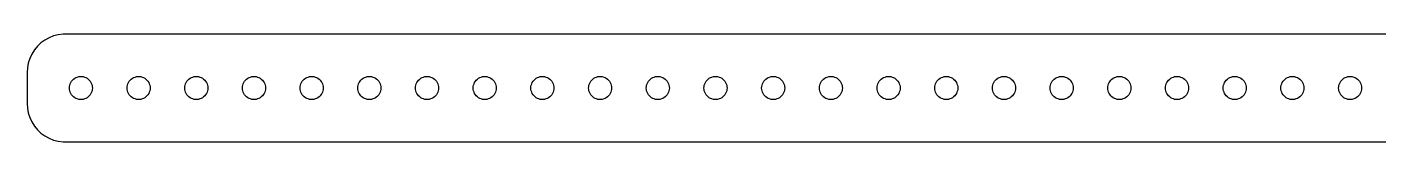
# Model space of a CAD drawing. Header units: metres. Extents: x -180 to 180, y -7 to 7.
# Drawn here: x -179.5 to -3.8, y -7 to 7 of the extents above; entities that cross this region are included whole.
import ezdxf

# ---------------------------------------------------------------- set-up
doc = ezdxf.new("R2010")
doc.units = ezdxf.units.M

msp = doc.modelspace()

# ---------------------------------------------------------------- linework, layer by layer
for p, q in [((-178.145, 5.42273), (-178.545, 4.93892)), ((-177.687, 5.85255), (-178.145, 5.42273)), ((-177.179, 6.22163), (-177.687, 5.85255)), ((-176.629, 6.52412), (-177.179, 6.22163)), ((-176.045, 6.75528), (-176.629, 6.52412)), ((-175.437, 6.91142), (-176.045, 6.75528)), ((-174.814, 6.99013), (-175.437, 6.91142)), ((174.814, 6.99013), (-174.814, 6.99013)), ((-179.149, 3.84062), (-179.343, 3.24344)), ((-178.882, 4.40877), (-179.149, 3.84062)), ((-178.545, 4.93892), (-178.882, 4.40877)), ((-179.461, 2.62666), (-179.5, 2)), ((-179.5, 2), (-179.5, -2)), ((-179.343, 3.24344), (-179.461, 2.62666)), ((-174, 0), (-173.988, 0.187988)), ((-173.988, -0.187988), (-174, 0)), ((-173.988, 0.187988), (-173.953, 0.373032)), ((-173.953, 0.373032), (-173.895, 0.552185)), ((-173.895, 0.552185), (-173.814, 0.722626)), ((-173.814, 0.722626), (-173.714, 0.881668)), ((-173.714, 0.881668), (-173.593, 1.02681)), ((-173.593, 1.02681), (-173.456, 1.15576)), ((-173.456, 1.15576), (-173.304, 1.26648)), ((-173.304, 1.26648), (-173.139, 1.35724)), ((-173.139, 1.35724), (-172.964, 1.42657)), ((-172.964, 1.42657), (-172.781, 1.47342)), ((-172.781, 1.47342), (-172.594, 1.49704)), ((-172.594, 1.49704), (-172.406, 1.49704)), ((-172.406, 1.49704), (-172.219, 1.47342)), ((-172.219, 1.47342), (-172.036, 1.42657)), ((-172.036, 1.42657), (-171.861, 1.35724)), ((-171.861, 1.35724), (-171.696, 1.26648)), ((-171.696, 1.26648), (-171.544, 1.15576)), ((-171.544, 1.15576), (-171.407, 1.02681)), ((-171.407, 1.02681), (-171.286, 0.881668)), ((-171.286, 0.881668), (-171.186, 0.722626)), ((-171.186, 0.722626), (-171.105, 0.552185)), ((-171.105, 0.552185), (-171.047, 0.373032)), ((-171.047, 0.373032), (-171.012, 0.187988)), ((-171.012, 0.187988), (-171, 0)), ((-171, 0), (-171.012, -0.187988)), ((-166.5, 0), (-166.488, 0.187988)), ((-166.488, -0.187988), (-166.5, 0)), ((-166.488, 0.187988), (-166.453, 0.373032)), ((-166.453, 0.373032), (-166.395, 0.552185)), ((-166.395, 0.552185), (-166.314, 0.722626)), ((-166.314, 0.722626), (-166.214, 0.881668)), ((-166.214, 0.881668), (-166.093, 1.02681)), ((-166.093, 1.02681), (-165.956, 1.15576)), ((-165.956, 1.15576), (-165.804, 1.26648)), ((-165.804, 1.26648), (-165.639, 1.35724)), ((-165.639, 1.35724), (-165.464, 1.42657)), ((-165.464, 1.42657), (-165.281, 1.47342)), ((-165.281, 1.47342), (-165.094, 1.49704)), ((-165.094, 1.49704), (-164.906, 1.49704)), ((-164.906, 1.49704), (-164.719, 1.47342)), ((-164.719, 1.47342), (-164.536, 1.42657)), ((-164.536, 1.42657), (-164.361, 1.35724)), ((-164.361, 1.35724), (-164.196, 1.26648)), ((-164.196, 1.26648), (-164.044, 1.15576)), ((-164.044, 1.15576), (-163.907, 1.02681)), ((-163.907, 1.02681), (-163.786, 0.881668)), ((-163.786, 0.881668), (-163.686, 0.722626)), ((-163.686, 0.722626), (-163.605, 0.552185)), ((-163.605, 0.552185), (-163.547, 0.373032)), ((-163.547, 0.373032), (-163.512, 0.187988)), ((-163.512, 0.187988), (-163.5, 0)), ((-163.5, 0), (-163.512, -0.187988)), ((-159, 0), (-158.988, 0.187988)), ((-158.988, -0.187988), (-159, 0)), ((-158.988, 0.187988), (-158.953, 0.373032)), ((-158.953, 0.373032), (-158.895, 0.552185)), ((-158.895, 0.552185), (-158.814, 0.722626)), ((-158.814, 0.722626), (-158.714, 0.881668)), ((-158.714, 0.881668), (-158.593, 1.02681)), ((-158.593, 1.02681), (-158.456, 1.15576)), ((-158.456, 1.15576), (-158.304, 1.26648)), ((-158.304, 1.26648), (-158.139, 1.35724)), ((-158.139, 1.35724), (-157.964, 1.42657)), ((-157.964, 1.42657), (-157.781, 1.47342)), ((-157.781, 1.47342), (-157.594, 1.49704)), ((-157.594, 1.49704), (-157.406, 1.49704)), ((-157.406, 1.49704), (-157.219, 1.47342)), ((-157.219, 1.47342), (-157.036, 1.42657)), ((-157.036, 1.42657), (-156.861, 1.35724)), ((-156.861, 1.35724), (-156.696, 1.26648)), ((-156.696, 1.26648), (-156.544, 1.15576)), ((-156.544, 1.15576), (-156.407, 1.02681)), ((-156.407, 1.02681), (-156.286, 0.881668)), ((-156.286, 0.881668), (-156.186, 0.722626)), ((-156.186, 0.722626), (-156.105, 0.552185)), ((-156.105, 0.552185), (-156.047, 0.373032)), ((-156.047, 0.373032), (-156.012, 0.187988)), ((-156.012, 0.187988), (-156, 0)), ((-156, 0), (-156.012, -0.187988)), ((-151.5, 0), (-151.488, 0.187988)), ((-151.488, -0.187988), (-151.5, 0)), ((-151.488, 0.187988), (-151.453, 0.373032)), ((-151.453, 0.373032), (-151.395, 0.552185)), ((-151.395, 0.552185), (-151.314, 0.722626)), ((-151.314, 0.722626), (-151.214, 0.881668)), ((-151.214, 0.881668), (-151.093, 1.02681)), ((-151.093, 1.02681), (-150.956, 1.15576)), ((-150.956, 1.15576), (-150.804, 1.26648)), ((-150.804, 1.26648), (-150.639, 1.35724)), ((-150.639, 1.35724), (-150.464, 1.42657)), ((-150.464, 1.42657), (-150.281, 1.47342)), ((-150.281, 1.47342), (-150.094, 1.49704)), ((-150.094, 1.49704), (-149.906, 1.49704)), ((-149.906, 1.49704), (-149.719, 1.47342)), ((-149.719, 1.47342), (-149.536, 1.42657)), ((-149.536, 1.42657), (-149.361, 1.35724)), ((-149.361, 1.35724), (-149.196, 1.26648)), ((-149.196, 1.26648), (-149.044, 1.15576)), ((-149.044, 1.15576), (-148.907, 1.02681)), ((-148.907, 1.02681), (-148.786, 0.881668)), ((-148.786, 0.881668), (-148.686, 0.722626)), ((-148.686, 0.722626), (-148.605, 0.552185)), ((-148.605, 0.552185), (-148.547, 0.373032)), ((-148.547, 0.373032), (-148.512, 0.187988)), ((-148.512, 0.187988), (-148.5, 0)), ((-148.5, 0), (-148.512, -0.187988)), ((-144, 0), (-143.988, 0.187988)), ((-143.988, -0.187988), (-144, 0)), ((-143.988, 0.187988), (-143.953, 0.373032)), ((-143.953, 0.373032), (-143.895, 0.552185)), ((-143.895, 0.552185), (-143.814, 0.722626)), ((-143.814, 0.722626), (-143.714, 0.881668)), ((-143.714, 0.881668), (-143.593, 1.02681)), ((-143.593, 1.02681), (-143.456, 1.15576)), ((-143.456, 1.15576), (-143.304, 1.26648)), ((-143.304, 1.26648), (-143.139, 1.35724)), ((-143.139, 1.35724), (-142.964, 1.42657)), ((-142.964, 1.42657), (-142.781, 1.47342)), ((-142.781, 1.47342), (-142.594, 1.49704)), ((-142.594, 1.49704), (-142.406, 1.49704)), ((-142.406, 1.49704), (-142.219, 1.47342)), ((-142.219, 1.47342), (-142.036, 1.42657)), ((-142.036, 1.42657), (-141.861, 1.35724)), ((-141.861, 1.35724), (-141.696, 1.26648)), ((-141.696, 1.26648), (-141.544, 1.15576)), ((-141.544, 1.15576), (-141.407, 1.02681)), ((-141.407, 1.02681), (-141.286, 0.881668)), ((-141.286, 0.881668), (-141.186, 0.722626)), ((-141.186, 0.722626), (-141.105, 0.552185)), ((-141.105, 0.552185), (-141.047, 0.373032)), ((-141.047, 0.373032), (-141.012, 0.187988)), ((-141.012, 0.187988), (-141, 0)), ((-141, 0), (-141.012, -0.187988)), ((-136.5, 0), (-136.488, 0.187988)), ((-136.488, -0.187988), (-136.5, 0)), ((-136.488, 0.187988), (-136.453, 0.373032)), ((-136.453, 0.373032), (-136.395, 0.552185)), ((-136.395, 0.552185), (-136.314, 0.722626)), ((-136.314, 0.722626), (-136.214, 0.881668)), ((-136.214, 0.881668), (-136.093, 1.02681)), ((-136.093, 1.02681), (-135.956, 1.15576)), ((-135.956, 1.15576), (-135.804, 1.26648)), ((-135.804, 1.26648), (-135.639, 1.35724)), ((-135.639, 1.35724), (-135.464, 1.42657)), ((-135.464, 1.42657), (-135.281, 1.47342)), ((-135.281, 1.47342), (-135.094, 1.49704)), ((-135.094, 1.49704), (-134.906, 1.49704)), ((-134.906, 1.49704), (-134.719, 1.47342)), ((-134.719, 1.47342), (-134.536, 1.42657)), ((-134.536, 1.42657), (-134.361, 1.35724)), ((-134.361, 1.35724), (-134.196, 1.26648)), ((-134.196, 1.26648), (-134.044, 1.15576)), ((-134.044, 1.15576), (-133.907, 1.02681)), ((-133.907, 1.02681), (-133.786, 0.881668)), ((-133.786, 0.881668), (-133.686, 0.722626)), ((-133.686, 0.722626), (-133.605, 0.552185)), ((-133.605, 0.552185), (-133.547, 0.373032)), ((-133.547, 0.373032), (-133.512, 0.187988)), ((-133.512, 0.187988), (-133.5, 0)), ((-133.5, 0), (-133.512, -0.187988)), ((-129, 0), (-128.988, 0.187988)), ((-128.988, -0.187988), (-129, 0)), ((-128.988, 0.187988), (-128.953, 0.373032)), ((-128.953, 0.373032), (-128.895, 0.552185)), ((-128.895, 0.552185), (-128.814, 0.722626)), ((-128.814, 0.722626), (-128.714, 0.881668)), ((-128.714, 0.881668), (-128.593, 1.02681)), ((-128.593, 1.02681), (-128.456, 1.15576)), ((-128.456, 1.15576), (-128.304, 1.26648)), ((-128.304, 1.26648), (-128.139, 1.35724)), ((-128.139, 1.35724), (-127.964, 1.42657)), ((-127.964, 1.42657), (-127.781, 1.47342)), ((-127.781, 1.47342), (-127.594, 1.49704)), ((-127.594, 1.49704), (-127.406, 1.49704)), ((-127.406, 1.49704), (-127.219, 1.47342)), ((-127.219, 1.47342), (-127.036, 1.42657)), ((-127.036, 1.42657), (-126.861, 1.35724)), ((-126.861, 1.35724), (-126.696, 1.26648)), ((-126.696, 1.26648), (-126.544, 1.15576)), ((-126.544, 1.15576), (-126.407, 1.02681)), ((-126.407, 1.02681), (-126.286, 0.881668)), ((-126.286, 0.881668), (-126.186, 0.722626)), ((-126.186, 0.722626), (-126.105, 0.552185)), ((-126.105, 0.552185), (-126.047, 0.373032)), ((-126.047, 0.373032), (-126.012, 0.187988)), ((-126.012, 0.187988), (-126, 0)), ((-126, 0), (-126.012, -0.187988)), ((-121.5, 0), (-121.488, 0.187988)), ((-121.488, -0.187988), (-121.5, 0)), ((-121.488, 0.187988), (-121.453, 0.373032)), ((-121.453, 0.373032), (-121.395, 0.552185)), ((-121.395, 0.552185), (-121.314, 0.722626)), ((-121.314, 0.722626), (-121.214, 0.881668)), ((-121.214, 0.881668), (-121.093, 1.02681)), ((-121.093, 1.02681), (-120.956, 1.15576)), ((-120.956, 1.15576), (-120.804, 1.26648)), ((-120.804, 1.26648), (-120.639, 1.35724)), ((-120.639, 1.35724), (-120.464, 1.42657)), ((-120.464, 1.42657), (-120.281, 1.47342)), ((-120.281, 1.47342), (-120.094, 1.49704)), ((-120.094, 1.49704), (-119.906, 1.49704)), ((-119.906, 1.49704), (-119.719, 1.47342)), ((-119.719, 1.47342), (-119.536, 1.42657)), ((-119.536, 1.42657), (-119.361, 1.35724)), ((-119.361, 1.35724), (-119.196, 1.26648)), ((-119.196, 1.26648), (-119.044, 1.15576)), ((-119.044, 1.15576), (-118.907, 1.02681)), ((-118.907, 1.02681), (-118.786, 0.881668)), ((-118.786, 0.881668), (-118.686, 0.722626)), ((-118.686, 0.722626), (-118.605, 0.552185)), ((-118.605, 0.552185), (-118.547, 0.373032)), ((-118.547, 0.373032), (-118.512, 0.187988)), ((-118.512, 0.187988), (-118.5, 0)), ((-118.5, 0), (-118.512, -0.187988)), ((-114, 0), (-113.988, 0.187988)), ((-113.988, -0.187988), (-114, 0)), ((-113.988, 0.187988), (-113.953, 0.373032)), ((-113.953, 0.373032), (-113.895, 0.552185)), ((-113.895, 0.552185), (-113.814, 0.722626)), ((-113.814, 0.722626), (-113.714, 0.881668)), ((-113.714, 0.881668), (-113.593, 1.02681)), ((-113.593, 1.02681), (-113.456, 1.15576)), ((-113.456, 1.15576), (-113.304, 1.26648)), ((-113.304, 1.26648), (-113.139, 1.35724)), ((-113.139, 1.35724), (-112.964, 1.42657)), ((-112.964, 1.42657), (-112.781, 1.47342)), ((-112.781, 1.47342), (-112.594, 1.49704)), ((-112.594, 1.49704), (-112.406, 1.49704)), ((-112.406, 1.49704), (-112.219, 1.47342)), ((-112.219, 1.47342), (-112.036, 1.42657)), ((-112.036, 1.42657), (-111.861, 1.35724)), ((-111.861, 1.35724), (-111.696, 1.26648)), ((-111.696, 1.26648), (-111.544, 1.15576)), ((-111.544, 1.15576), (-111.407, 1.02681)), ((-111.407, 1.02681), (-111.286, 0.881668)), ((-111.286, 0.881668), (-111.186, 0.722626)), ((-111.186, 0.722626), (-111.105, 0.552185)), ((-111.105, 0.552185), (-111.047, 0.373032)), ((-111.047, 0.373032), (-111.012, 0.187988)), ((-111.012, 0.187988), (-111, 0)), ((-111, 0), (-111.012, -0.187988)), ((-106.5, 0), (-106.488, 0.187988)), ((-106.488, -0.187988), (-106.5, 0)), ((-106.488, 0.187988), (-106.453, 0.373032)), ((-106.453, 0.373032), (-106.395, 0.552185)), ((-106.395, 0.552185), (-106.314, 0.722626)), ((-106.314, 0.722626), (-106.214, 0.881668)), ((-106.214, 0.881668), (-106.093, 1.02681)), ((-106.093, 1.02681), (-105.956, 1.15576)), ((-105.956, 1.15576), (-105.804, 1.26648)), ((-105.804, 1.26648), (-105.639, 1.35724)), ((-105.639, 1.35724), (-105.464, 1.42657)), ((-105.464, 1.42657), (-105.281, 1.47342)), ((-105.281, 1.47342), (-105.094, 1.49704)), ((-105.094, 1.49704), (-104.906, 1.49704)), ((-104.906, 1.49704), (-104.719, 1.47342)), ((-104.719, 1.47342), (-104.536, 1.42657)), ((-104.536, 1.42657), (-104.361, 1.35724)), ((-104.361, 1.35724), (-104.196, 1.26648)), ((-104.196, 1.26648), (-104.044, 1.15576)), ((-104.044, 1.15576), (-103.907, 1.02681)), ((-103.907, 1.02681), (-103.786, 0.881668)), ((-103.786, 0.881668), (-103.686, 0.722626)), ((-103.686, 0.722626), (-103.605, 0.552185)), ((-103.605, 0.552185), (-103.547, 0.373032)), ((-103.547, 0.373032), (-103.512, 0.187988)), ((-103.512, 0.187988), (-103.5, 0)), ((-103.5, 0), (-103.512, -0.187988)), ((-99, 0), (-98.9882, 0.187988)), ((-98.9882, -0.187988), (-99, 0)), ((-98.9882, 0.187988), (-98.9529, 0.373032)), ((-98.9529, 0.373032), (-98.8947, 0.552185)), ((-98.8947, 0.552185), (-98.8145, 0.722626)), ((-98.8145, 0.722626), (-98.7135, 0.881668)), ((-98.7135, 0.881668), (-98.5934, 1.02681)), ((-98.5934, 1.02681), (-98.4561, 1.15576)), ((-98.4561, 1.15576), (-98.3037, 1.26648)), ((-98.3037, 1.26648), (-98.1387, 1.35724)), ((-98.1387, 1.35724), (-97.9635, 1.42657)), ((-97.9635, 1.42657), (-97.7811, 1.47342)), ((-97.7811, 1.47342), (-97.5942, 1.49704)), ((-97.5942, 1.49704), (-97.4058, 1.49704)), ((-97.4058, 1.49704), (-97.2189, 1.47342)), ((-97.2189, 1.47342), (-97.0365, 1.42657)), ((-97.0365, 1.42657), (-96.8613, 1.35724)), ((-96.8613, 1.35724), (-96.6963, 1.26648)), ((-96.6963, 1.26648), (-96.5439, 1.15576)), ((-96.5439, 1.15576), (-96.4065, 1.02681)), ((-96.4065, 1.02681), (-96.2865, 0.881668)), ((-96.2865, 0.881668), (-96.1855, 0.722626)), ((-96.1855, 0.722626), (-96.1053, 0.552185)), ((-96.1053, 0.552185), (-96.0471, 0.373032)), ((-96.0471, 0.373032), (-96.0118, 0.187988)), ((-96.0118, 0.187988), (-96, 0)), ((-96, 0), (-96.0118, -0.187988)), ((-91.5, 0), (-91.4882, 0.187988)), ((-91.4882, -0.187988), (-91.5, 0)), ((-91.4882, 0.187988), (-91.4529, 0.373032)), ((-91.4529, 0.373032), (-91.3947, 0.552185)), ((-91.3947, 0.552185), (-91.3145, 0.722626)), ((-91.3145, 0.722626), (-91.2135, 0.881668)), ((-91.2135, 0.881668), (-91.0934, 1.02681)), ((-91.0934, 1.02681), (-90.9561, 1.15576)), ((-90.9561, 1.15576), (-90.8037, 1.26648)), ((-90.8037, 1.26648), (-90.6387, 1.35724)), ((-90.6387, 1.35724), (-90.4635, 1.42657)), ((-90.4635, 1.42657), (-90.2811, 1.47342)), ((-90.2811, 1.47342), (-90.0942, 1.49704)), ((-90.0942, 1.49704), (-89.9058, 1.49704)), ((-89.9058, 1.49704), (-89.7189, 1.47342)), ((-89.7189, 1.47342), (-89.5365, 1.42657)), ((-89.5365, 1.42657), (-89.3613, 1.35724)), ((-89.3613, 1.35724), (-89.1963, 1.26648)), ((-89.1963, 1.26648), (-89.0439, 1.15576)), ((-89.0439, 1.15576), (-88.9065, 1.02681)), ((-88.9065, 1.02681), (-88.7865, 0.881668)), ((-88.7865, 0.881668), (-88.6855, 0.722626)), ((-88.6855, 0.722626), (-88.6053, 0.552185)), ((-88.6053, 0.552185), (-88.5471, 0.373032)), ((-88.5471, 0.373032), (-88.5118, 0.187988)), ((-88.5118, 0.187988), (-88.5, 0)), ((-88.5, 0), (-88.5118, -0.187988)), ((-84, 0), (-83.9882, 0.187988)), ((-83.9882, -0.187988), (-84, 0)), ((-83.9882, 0.187988), (-83.9529, 0.373032)), ((-83.9529, 0.373032), (-83.8947, 0.552185)), ((-83.8947, 0.552185), (-83.8145, 0.722626)), ((-83.8145, 0.722626), (-83.7135, 0.881668)), ((-83.7135, 0.881668), (-83.5934, 1.02681)), ((-83.5934, 1.02681), (-83.4561, 1.15576)), ((-83.4561, 1.15576), (-83.3037, 1.26648)), ((-83.3037, 1.26648), (-83.1387, 1.35724)), ((-83.1387, 1.35724), (-82.9635, 1.42657)), ((-82.9635, 1.42657), (-82.7811, 1.47342)), ((-82.7811, 1.47342), (-82.5942, 1.49704)), ((-82.5942, 1.49704), (-82.4058, 1.49704)), ((-82.4058, 1.49704), (-82.2189, 1.47342)), ((-82.2189, 1.47342), (-82.0365, 1.42657)), ((-82.0365, 1.42657), (-81.8613, 1.35724)), ((-81.8613, 1.35724), (-81.6963, 1.26648)), ((-81.6963, 1.26648), (-81.5439, 1.15576)), ((-81.5439, 1.15576), (-81.4065, 1.02681)), ((-81.4065, 1.02681), (-81.2865, 0.881668)), ((-81.2865, 0.881668), (-81.1855, 0.722626)), ((-81.1855, 0.722626), (-81.1053, 0.552185)), ((-81.1053, 0.552185), (-81.0471, 0.373032)), ((-81.0471, 0.373032), (-81.0118, 0.187988)), ((-81.0118, 0.187988), (-81, 0)), ((-81, 0), (-81.0118, -0.187988)), ((-76.5, 0), (-76.4882, 0.187988)), ((-76.4882, -0.187988), (-76.5, 0)), ((-76.4882, 0.187988), (-76.4529, 0.373032)), ((-76.4529, 0.373032), (-76.3947, 0.552185)), ((-76.3947, 0.552185), (-76.3145, 0.722626)), ((-76.3145, 0.722626), (-76.2135, 0.881668)), ((-76.2135, 0.881668), (-76.0934, 1.02681)), ((-76.0934, 1.02681), (-75.9561, 1.15576)), ((-75.9561, 1.15576), (-75.8037, 1.26648)), ((-75.8037, 1.26648), (-75.6387, 1.35724)), ((-75.6387, 1.35724), (-75.4635, 1.42657)), ((-75.4635, 1.42657), (-75.2811, 1.47342)), ((-75.2811, 1.47342), (-75.0942, 1.49704)), ((-75.0942, 1.49704), (-74.9058, 1.49704)), ((-74.9058, 1.49704), (-74.7189, 1.47342)), ((-74.7189, 1.47342), (-74.5365, 1.42657)), ((-74.5365, 1.42657), (-74.3613, 1.35724)), ((-74.3613, 1.35724), (-74.1963, 1.26648)), ((-74.1963, 1.26648), (-74.0439, 1.15576)), ((-74.0439, 1.15576), (-73.9065, 1.02681)), ((-73.9065, 1.02681), (-73.7865, 0.881668)), ((-73.7865, 0.881668), (-73.6855, 0.722626)), ((-73.6855, 0.722626), (-73.6053, 0.552185)), ((-73.6053, 0.552185), (-73.5471, 0.373032)), ((-73.5471, 0.373032), (-73.5118, 0.187988)), ((-73.5118, 0.187988), (-73.5, 0)), ((-73.5, 0), (-73.5118, -0.187988)), ((-69, 0), (-68.9882, 0.187988)), ((-68.9882, -0.187988), (-69, 0)), ((-68.9882, 0.187988), (-68.9529, 0.373032)), ((-68.9529, 0.373032), (-68.8947, 0.552185)), ((-68.8947, 0.552185), (-68.8145, 0.722626)), ((-68.8145, 0.722626), (-68.7135, 0.881668)), ((-68.7135, 0.881668), (-68.5934, 1.02681)), ((-68.5934, 1.02681), (-68.4561, 1.15576)), ((-68.4561, 1.15576), (-68.3037, 1.26648)), ((-68.3037, 1.26648), (-68.1387, 1.35724)), ((-68.1387, 1.35724), (-67.9635, 1.42657)), ((-67.9635, 1.42657), (-67.7811, 1.47342)), ((-67.7811, 1.47342), (-67.5942, 1.49704)), ((-67.5942, 1.49704), (-67.4058, 1.49704)), ((-67.4058, 1.49704), (-67.2189, 1.47342)), ((-67.2189, 1.47342), (-67.0365, 1.42657)), ((-67.0365, 1.42657), (-66.8613, 1.35724)), ((-66.8613, 1.35724), (-66.6963, 1.26648)), ((-66.6963, 1.26648), (-66.5439, 1.15576)), ((-66.5439, 1.15576), (-66.4065, 1.02681)), ((-66.4065, 1.02681), (-66.2865, 0.881668)), ((-66.2865, 0.881668), (-66.1855, 0.722626)), ((-66.1855, 0.722626), (-66.1053, 0.552185)), ((-66.1053, 0.552185), (-66.0471, 0.373032)), ((-66.0471, 0.373032), (-66.0118, 0.187988)), ((-66.0118, 0.187988), (-66, 0)), ((-66, 0), (-66.0118, -0.187988)), ((-61.5, 0), (-61.4882, 0.187988)), ((-61.4882, -0.187988), (-61.5, 0)), ((-61.4882, 0.187988), (-61.4529, 0.373032)), ((-61.4529, 0.373032), (-61.3947, 0.552185)), ((-61.3947, 0.552185), (-61.3145, 0.722626)), ((-61.3145, 0.722626), (-61.2135, 0.881668)), ((-61.2135, 0.881668), (-61.0934, 1.02681)), ((-61.0934, 1.02681), (-60.9561, 1.15576)), ((-60.9561, 1.15576), (-60.8037, 1.26648)), ((-60.8037, 1.26648), (-60.6387, 1.35724)), ((-60.6387, 1.35724), (-60.4635, 1.42657)), ((-60.4635, 1.42657), (-60.2811, 1.47342)), ((-60.2811, 1.47342), (-60.0942, 1.49704)), ((-60.0942, 1.49704), (-59.9058, 1.49704)), ((-59.9058, 1.49704), (-59.7189, 1.47342)), ((-59.7189, 1.47342), (-59.5365, 1.42657)), ((-59.5365, 1.42657), (-59.3613, 1.35724)), ((-59.3613, 1.35724), (-59.1963, 1.26648)), ((-59.1963, 1.26648), (-59.0439, 1.15576)), ((-59.0439, 1.15576), (-58.9065, 1.02681)), ((-58.9065, 1.02681), (-58.7865, 0.881668)), ((-58.7865, 0.881668), (-58.6855, 0.722626)), ((-58.6855, 0.722626), (-58.6053, 0.552185)), ((-58.6053, 0.552185), (-58.5471, 0.373032)), ((-58.5471, 0.373032), (-58.5118, 0.187988)), ((-58.5118, 0.187988), (-58.5, 0)), ((-58.5, 0), (-58.5118, -0.187988)), ((-54, 0), (-53.9882, 0.187988)), ((-53.9882, -0.187988), (-54, 0)), ((-53.9882, 0.187988), (-53.9529, 0.373032)), ((-53.9529, 0.373032), (-53.8947, 0.552185)), ((-53.8947, 0.552185), (-53.8145, 0.722626)), ((-53.8145, 0.722626), (-53.7135, 0.881668)), ((-53.7135, 0.881668), (-53.5934, 1.02681)), ((-53.5934, 1.02681), (-53.4561, 1.15576)), ((-53.4561, 1.15576), (-53.3037, 1.26648)), ((-53.3037, 1.26648), (-53.1387, 1.35724)), ((-53.1387, 1.35724), (-52.9635, 1.42657)), ((-52.9635, 1.42657), (-52.7811, 1.47342)), ((-52.7811, 1.47342), (-52.5942, 1.49704)), ((-52.5942, 1.49704), (-52.4058, 1.49704)), ((-52.4058, 1.49704), (-52.2189, 1.47342)), ((-52.2189, 1.47342), (-52.0365, 1.42657)), ((-52.0365, 1.42657), (-51.8613, 1.35724)), ((-51.8613, 1.35724), (-51.6963, 1.26648)), ((-51.6963, 1.26648), (-51.5439, 1.15576)), ((-51.5439, 1.15576), (-51.4065, 1.02681)), ((-51.4065, 1.02681), (-51.2865, 0.881668)), ((-51.2865, 0.881668), (-51.1855, 0.722626)), ((-51.1855, 0.722626), (-51.1053, 0.552185)), ((-51.1053, 0.552185), (-51.0471, 0.373032)), ((-51.0471, 0.373032), (-51.0118, 0.187988)), ((-51.0118, 0.187988), (-51, 0)), ((-51, 0), (-51.0118, -0.187988)), ((-46.5, 0), (-46.4882, 0.187988)), ((-46.4882, -0.187988), (-46.5, 0)), ((-46.4882, 0.187988), (-46.4529, 0.373032)), ((-46.4529, 0.373032), (-46.3947, 0.552185)), ((-46.3947, 0.552185), (-46.3145, 0.722626)), ((-46.3145, 0.722626), (-46.2135, 0.881668)), ((-46.2135, 0.881668), (-46.0934, 1.02681)), ((-46.0934, 1.02681), (-45.9561, 1.15576)), ((-45.9561, 1.15576), (-45.8037, 1.26648)), ((-45.8037, 1.26648), (-45.6387, 1.35724)), ((-45.6387, 1.35724), (-45.4635, 1.42657)), ((-45.4635, 1.42657), (-45.2811, 1.47342)), ((-45.2811, 1.47342), (-45.0942, 1.49704)), ((-45.0942, 1.49704), (-44.9058, 1.49704)), ((-44.9058, 1.49704), (-44.7189, 1.47342)), ((-44.7189, 1.47342), (-44.5365, 1.42657)), ((-44.5365, 1.42657), (-44.3613, 1.35724)), ((-44.3613, 1.35724), (-44.1963, 1.26648)), ((-44.1963, 1.26648), (-44.0439, 1.15576)), ((-44.0439, 1.15576), (-43.9065, 1.02681)), ((-43.9065, 1.02681), (-43.7865, 0.881668)), ((-43.7865, 0.881668), (-43.6855, 0.722626)), ((-43.6855, 0.722626), (-43.6053, 0.552185)), ((-43.6053, 0.552185), (-43.5471, 0.373032)), ((-43.5471, 0.373032), (-43.5118, 0.187988)), ((-43.5118, 0.187988), (-43.5, 0)), ((-43.5, 0), (-43.5118, -0.187988)), ((-39, 0), (-38.9882, 0.187988)), ((-38.9882, -0.187988), (-39, 0)), ((-38.9882, 0.187988), (-38.9529, 0.373032)), ((-38.9529, 0.373032), (-38.8947, 0.552185)), ((-38.8947, 0.552185), (-38.8145, 0.722626)), ((-38.8145, 0.722626), (-38.7135, 0.881668)), ((-38.7135, 0.881668), (-38.5934, 1.02681)), ((-38.5934, 1.02681), (-38.4561, 1.15576)), ((-38.4561, 1.15576), (-38.3037, 1.26648)), ((-38.3037, 1.26648), (-38.1387, 1.35724)), ((-38.1387, 1.35724), (-37.9635, 1.42657)), ((-37.9635, 1.42657), (-37.7811, 1.47342)), ((-37.7811, 1.47342), (-37.5942, 1.49704)), ((-37.5942, 1.49704), (-37.4058, 1.49704)), ((-37.4058, 1.49704), (-37.2189, 1.47342)), ((-37.2189, 1.47342), (-37.0365, 1.42657)), ((-37.0365, 1.42657), (-36.8613, 1.35724)), ((-36.8613, 1.35724), (-36.6963, 1.26648)), ((-36.6963, 1.26648), (-36.5439, 1.15576)), ((-36.5439, 1.15576), (-36.4065, 1.02681)), ((-36.4065, 1.02681), (-36.2865, 0.881668)), ((-36.2865, 0.881668), (-36.1855, 0.722626)), ((-36.1855, 0.722626), (-36.1053, 0.552185)), ((-36.1053, 0.552185), (-36.0471, 0.373032)), ((-36.0471, 0.373032), (-36.0118, 0.187988)), ((-36.0118, 0.187988), (-36, 0)), ((-36, 0), (-36.0118, -0.187988)), ((-31.5, 0), (-31.4882, 0.187988)), ((-31.4882, -0.187988), (-31.5, 0)), ((-31.4882, 0.187988), (-31.4529, 0.373032)), ((-31.4529, 0.373032), (-31.3947, 0.552185)), ((-31.3947, 0.552185), (-31.3145, 0.722626)), ((-31.3145, 0.722626), (-31.2135, 0.881668)), ((-31.2135, 0.881668), (-31.0934, 1.02681)), ((-31.0934, 1.02681), (-30.9561, 1.15576)), ((-30.9561, 1.15576), (-30.8037, 1.26648)), ((-30.8037, 1.26648), (-30.6387, 1.35724)), ((-30.6387, 1.35724), (-30.4635, 1.42657)), ((-30.4635, 1.42657), (-30.2811, 1.47342)), ((-30.2811, 1.47342), (-30.0942, 1.49704)), ((-30.0942, 1.49704), (-29.9058, 1.49704)), ((-29.9058, 1.49704), (-29.7189, 1.47342)), ((-29.7189, 1.47342), (-29.5365, 1.42657)), ((-29.5365, 1.42657), (-29.3613, 1.35724)), ((-29.3613, 1.35724), (-29.1963, 1.26648)), ((-29.1963, 1.26648), (-29.0439, 1.15576)), ((-29.0439, 1.15576), (-28.9065, 1.02681)), ((-28.9065, 1.02681), (-28.7865, 0.881668)), ((-28.7865, 0.881668), (-28.6855, 0.722626)), ((-28.6855, 0.722626), (-28.6053, 0.552185)), ((-28.6053, 0.552185), (-28.5471, 0.373032)), ((-28.5471, 0.373032), (-28.5118, 0.187988)), ((-28.5118, 0.187988), (-28.5, 0)), ((-28.5, 0), (-28.5118, -0.187988)), ((-24, 0), (-23.9882, 0.187988)), ((-23.9882, -0.187988), (-24, 0)), ((-23.9882, 0.187988), (-23.9529, 0.373032)), ((-23.9529, 0.373032), (-23.8947, 0.552185)), ((-23.8947, 0.552185), (-23.8145, 0.722626)), ((-23.8145, 0.722626), (-23.7135, 0.881668)), ((-23.7135, 0.881668), (-23.5934, 1.02681)), ((-23.5934, 1.02681), (-23.4561, 1.15576)), ((-23.4561, 1.15576), (-23.3037, 1.26648)), ((-23.3037, 1.26648), (-23.1387, 1.35724)), ((-23.1387, 1.35724), (-22.9635, 1.42657)), ((-22.9635, 1.42657), (-22.7811, 1.47342)), ((-22.7811, 1.47342), (-22.5942, 1.49704)), ((-22.5942, 1.49704), (-22.4058, 1.49704)), ((-22.4058, 1.49704), (-22.2189, 1.47342)), ((-22.2189, 1.47342), (-22.0365, 1.42657)), ((-22.0365, 1.42657), (-21.8613, 1.35724)), ((-21.8613, 1.35724), (-21.6963, 1.26648)), ((-21.6963, 1.26648), (-21.5439, 1.15576)), ((-21.5439, 1.15576), (-21.4065, 1.02681)), ((-21.4065, 1.02681), (-21.2865, 0.881668)), ((-21.2865, 0.881668), (-21.1855, 0.722626)), ((-21.1855, 0.722626), (-21.1053, 0.552185)), ((-21.1053, 0.552185), (-21.0471, 0.373032)), ((-21.0471, 0.373032), (-21.0118, 0.187988)), ((-21.0118, 0.187988), (-21, 0)), ((-21, 0), (-21.0118, -0.187988)), ((-16.5, 0), (-16.4882, 0.187988)), ((-16.4882, -0.187988), (-16.5, 0)), ((-16.4882, 0.187988), (-16.4529, 0.373032)), ((-16.4529, 0.373032), (-16.3947, 0.552185)), ((-16.3947, 0.552185), (-16.3145, 0.722626)), ((-16.3145, 0.722626), (-16.2135, 0.881668)), ((-16.2135, 0.881668), (-16.0934, 1.02681)), ((-16.0934, 1.02681), (-15.9561, 1.15576)), ((-15.9561, 1.15576), (-15.8037, 1.26648)), ((-15.8037, 1.26648), (-15.6387, 1.35724)), ((-15.6387, 1.35724), (-15.4635, 1.42657)), ((-15.4635, 1.42657), (-15.2811, 1.47342)), ((-15.2811, 1.47342), (-15.0942, 1.49704)), ((-15.0942, 1.49704), (-14.9058, 1.49704)), ((-14.9058, 1.49704), (-14.7189, 1.47342)), ((-14.7189, 1.47342), (-14.5365, 1.42657)), ((-14.5365, 1.42657), (-14.3613, 1.35724)), ((-14.3613, 1.35724), (-14.1963, 1.26648)), ((-14.1963, 1.26648), (-14.0439, 1.15576)), ((-14.0439, 1.15576), (-13.9065, 1.02681)), ((-13.9065, 1.02681), (-13.7865, 0.881668)), ((-13.7865, 0.881668), (-13.6855, 0.722626)), ((-13.6855, 0.722626), (-13.6053, 0.552185)), ((-13.6053, 0.552185), (-13.5471, 0.373032)), ((-13.5471, 0.373032), (-13.5118, 0.187988)), ((-13.5118, 0.187988), (-13.5, 0)), ((-13.5, 0), (-13.5118, -0.187988)), ((-9, 0), (-8.98816, 0.187988)), ((-8.98816, -0.187988), (-9, 0)), ((-8.98816, 0.187988), (-8.95287, 0.373032)), ((-8.95287, 0.373032), (-8.89465, 0.552185)), ((-8.89465, 0.552185), (-8.81445, 0.722626)), ((-8.81445, 0.722626), (-8.71352, 0.881668)), ((-8.71352, 0.881668), (-8.59344, 1.02681)), ((-8.59344, 1.02681), (-8.45613, 1.15576)), ((-8.45613, 1.15576), (-8.30373, 1.26648)), ((-8.30373, 1.26648), (-8.13866, 1.35724)), ((-8.13866, 1.35724), (-7.96352, 1.42657)), ((-7.96352, 1.42657), (-7.78107, 1.47342)), ((-7.78107, 1.47342), (-7.59418, 1.49704)), ((-7.59418, 1.49704), (-7.40581, 1.49704)), ((-7.40581, 1.49704), (-7.21892, 1.47342)), ((-7.21892, 1.47342), (-7.03647, 1.42657)), ((-7.03647, 1.42657), (-6.86133, 1.35724)), ((-6.86133, 1.35724), (-6.69626, 1.26648)), ((-6.69626, 1.26648), (-6.54385, 1.15576)), ((-6.54385, 1.15576), (-6.40654, 1.02681)), ((-6.40654, 1.02681), (-6.28647, 0.881668)), ((-6.28647, 0.881668), (-6.18553, 0.722626)), ((-6.18553, 0.722626), (-6.10533, 0.552185)), ((-6.10533, 0.552185), (-6.04712, 0.373032)), ((-6.04712, 0.373032), (-6.01183, 0.187988)), ((-6.01183, 0.187988), (-6, 0)), ((-6, 0), (-6.01183, -0.187988)), ((-173.953, -0.373032), (-173.988, -0.187988)), ((-173.895, -0.552185), (-173.953, -0.373032)), ((-173.814, -0.722626), (-173.895, -0.552185)), ((-173.714, -0.881668), (-173.814, -0.722626)), ((-173.593, -1.02681), (-173.714, -0.881668)), ((-173.456, -1.15576), (-173.593, -1.02681)), ((-173.304, -1.26648), (-173.456, -1.15576)), ((-173.139, -1.35724), (-173.304, -1.26648)), ((-172.964, -1.42657), (-173.139, -1.35724)), ((-172.781, -1.47342), (-172.964, -1.42657)), ((-172.594, -1.49704), (-172.781, -1.47342)), ((-172.406, -1.49704), (-172.594, -1.49704)), ((-172.219, -1.47342), (-172.406, -1.49704)), ((-172.036, -1.42657), (-172.219, -1.47342)), ((-171.861, -1.35724), (-172.036, -1.42657)), ((-171.696, -1.26648), (-171.861, -1.35724)), ((-171.544, -1.15576), (-171.696, -1.26648)), ((-171.407, -1.02681), (-171.544, -1.15576)), ((-171.286, -0.881668), (-171.407, -1.02681)), ((-171.186, -0.722626), (-171.286, -0.881668)), ((-171.105, -0.552185), (-171.186, -0.722626)), ((-171.047, -0.373032), (-171.105, -0.552185)), ((-171.012, -0.187988), (-171.047, -0.373032)), ((-166.453, -0.373032), (-166.488, -0.187988)), ((-166.395, -0.552185), (-166.453, -0.373032)), ((-166.314, -0.722626), (-166.395, -0.552185)), ((-166.214, -0.881668), (-166.314, -0.722626)), ((-166.093, -1.02681), (-166.214, -0.881668)), ((-165.956, -1.15576), (-166.093, -1.02681)), ((-165.804, -1.26648), (-165.956, -1.15576)), ((-165.639, -1.35724), (-165.804, -1.26648)), ((-165.464, -1.42657), (-165.639, -1.35724)), ((-165.281, -1.47342), (-165.464, -1.42657)), ((-165.094, -1.49704), (-165.281, -1.47342)), ((-164.906, -1.49704), (-165.094, -1.49704)), ((-164.719, -1.47342), (-164.906, -1.49704)), ((-164.536, -1.42657), (-164.719, -1.47342)), ((-164.361, -1.35724), (-164.536, -1.42657)), ((-164.196, -1.26648), (-164.361, -1.35724)), ((-164.044, -1.15576), (-164.196, -1.26648)), ((-163.907, -1.02681), (-164.044, -1.15576)), ((-163.786, -0.881668), (-163.907, -1.02681)), ((-163.686, -0.722626), (-163.786, -0.881668)), ((-163.605, -0.552185), (-163.686, -0.722626)), ((-163.547, -0.373032), (-163.605, -0.552185)), ((-163.512, -0.187988), (-163.547, -0.373032)), ((-158.953, -0.373032), (-158.988, -0.187988)), ((-158.895, -0.552185), (-158.953, -0.373032)), ((-158.814, -0.722626), (-158.895, -0.552185)), ((-158.714, -0.881668), (-158.814, -0.722626)), ((-158.593, -1.02681), (-158.714, -0.881668)), ((-158.456, -1.15576), (-158.593, -1.02681)), ((-158.304, -1.26648), (-158.456, -1.15576)), ((-158.139, -1.35724), (-158.304, -1.26648)), ((-157.964, -1.42657), (-158.139, -1.35724)), ((-157.781, -1.47342), (-157.964, -1.42657)), ((-157.594, -1.49704), (-157.781, -1.47342)), ((-157.406, -1.49704), (-157.594, -1.49704)), ((-157.219, -1.47342), (-157.406, -1.49704)), ((-157.036, -1.42657), (-157.219, -1.47342)), ((-156.861, -1.35724), (-157.036, -1.42657)), ((-156.696, -1.26648), (-156.861, -1.35724)), ((-156.544, -1.15576), (-156.696, -1.26648)), ((-156.407, -1.02681), (-156.544, -1.15576)), ((-156.286, -0.881668), (-156.407, -1.02681)), ((-156.186, -0.722626), (-156.286, -0.881668)), ((-156.105, -0.552185), (-156.186, -0.722626)), ((-156.047, -0.373032), (-156.105, -0.552185)), ((-156.012, -0.187988), (-156.047, -0.373032)), ((-151.453, -0.373032), (-151.488, -0.187988)), ((-151.395, -0.552185), (-151.453, -0.373032)), ((-151.314, -0.722626), (-151.395, -0.552185)), ((-151.214, -0.881668), (-151.314, -0.722626)), ((-151.093, -1.02681), (-151.214, -0.881668)), ((-150.956, -1.15576), (-151.093, -1.02681)), ((-150.804, -1.26648), (-150.956, -1.15576)), ((-150.639, -1.35724), (-150.804, -1.26648)), ((-150.464, -1.42657), (-150.639, -1.35724)), ((-150.281, -1.47342), (-150.464, -1.42657)), ((-150.094, -1.49704), (-150.281, -1.47342)), ((-149.906, -1.49704), (-150.094, -1.49704)), ((-149.719, -1.47342), (-149.906, -1.49704)), ((-149.536, -1.42657), (-149.719, -1.47342)), ((-149.361, -1.35724), (-149.536, -1.42657)), ((-149.196, -1.26648), (-149.361, -1.35724)), ((-149.044, -1.15576), (-149.196, -1.26648)), ((-148.907, -1.02681), (-149.044, -1.15576)), ((-148.786, -0.881668), (-148.907, -1.02681)), ((-148.686, -0.722626), (-148.786, -0.881668)), ((-148.605, -0.552185), (-148.686, -0.722626)), ((-148.547, -0.373032), (-148.605, -0.552185)), ((-148.512, -0.187988), (-148.547, -0.373032)), ((-143.953, -0.373032), (-143.988, -0.187988)), ((-143.895, -0.552185), (-143.953, -0.373032)), ((-143.814, -0.722626), (-143.895, -0.552185)), ((-143.714, -0.881668), (-143.814, -0.722626)), ((-143.593, -1.02681), (-143.714, -0.881668)), ((-143.456, -1.15576), (-143.593, -1.02681)), ((-143.304, -1.26648), (-143.456, -1.15576)), ((-143.139, -1.35724), (-143.304, -1.26648)), ((-142.964, -1.42657), (-143.139, -1.35724)), ((-142.781, -1.47342), (-142.964, -1.42657)), ((-142.594, -1.49704), (-142.781, -1.47342)), ((-142.406, -1.49704), (-142.594, -1.49704)), ((-142.219, -1.47342), (-142.406, -1.49704)), ((-142.036, -1.42657), (-142.219, -1.47342)), ((-141.861, -1.35724), (-142.036, -1.42657)), ((-141.696, -1.26648), (-141.861, -1.35724)), ((-141.544, -1.15576), (-141.696, -1.26648)), ((-141.407, -1.02681), (-141.544, -1.15576)), ((-141.286, -0.881668), (-141.407, -1.02681)), ((-141.186, -0.722626), (-141.286, -0.881668)), ((-141.105, -0.552185), (-141.186, -0.722626)), ((-141.047, -0.373032), (-141.105, -0.552185)), ((-141.012, -0.187988), (-141.047, -0.373032)), ((-136.453, -0.373032), (-136.488, -0.187988)), ((-136.395, -0.552185), (-136.453, -0.373032)), ((-136.314, -0.722626), (-136.395, -0.552185)), ((-136.214, -0.881668), (-136.314, -0.722626)), ((-136.093, -1.02681), (-136.214, -0.881668)), ((-135.956, -1.15576), (-136.093, -1.02681)), ((-135.804, -1.26648), (-135.956, -1.15576)), ((-135.639, -1.35724), (-135.804, -1.26648)), ((-135.464, -1.42657), (-135.639, -1.35724)), ((-135.281, -1.47342), (-135.464, -1.42657)), ((-135.094, -1.49704), (-135.281, -1.47342)), ((-134.906, -1.49704), (-135.094, -1.49704)), ((-134.719, -1.47342), (-134.906, -1.49704)), ((-134.536, -1.42657), (-134.719, -1.47342)), ((-134.361, -1.35724), (-134.536, -1.42657)), ((-134.196, -1.26648), (-134.361, -1.35724)), ((-134.044, -1.15576), (-134.196, -1.26648)), ((-133.907, -1.02681), (-134.044, -1.15576)), ((-133.786, -0.881668), (-133.907, -1.02681)), ((-133.686, -0.722626), (-133.786, -0.881668)), ((-133.605, -0.552185), (-133.686, -0.722626)), ((-133.547, -0.373032), (-133.605, -0.552185)), ((-133.512, -0.187988), (-133.547, -0.373032)), ((-128.953, -0.373032), (-128.988, -0.187988)), ((-128.895, -0.552185), (-128.953, -0.373032)), ((-128.814, -0.722626), (-128.895, -0.552185)), ((-128.714, -0.881668), (-128.814, -0.722626)), ((-128.593, -1.02681), (-128.714, -0.881668)), ((-128.456, -1.15576), (-128.593, -1.02681)), ((-128.304, -1.26648), (-128.456, -1.15576)), ((-128.139, -1.35724), (-128.304, -1.26648)), ((-127.964, -1.42657), (-128.139, -1.35724)), ((-127.781, -1.47342), (-127.964, -1.42657)), ((-127.594, -1.49704), (-127.781, -1.47342)), ((-127.406, -1.49704), (-127.594, -1.49704)), ((-127.219, -1.47342), (-127.406, -1.49704)), ((-127.036, -1.42657), (-127.219, -1.47342)), ((-126.861, -1.35724), (-127.036, -1.42657)), ((-126.696, -1.26648), (-126.861, -1.35724)), ((-126.544, -1.15576), (-126.696, -1.26648)), ((-126.407, -1.02681), (-126.544, -1.15576)), ((-126.286, -0.881668), (-126.407, -1.02681)), ((-126.186, -0.722626), (-126.286, -0.881668)), ((-126.105, -0.552185), (-126.186, -0.722626)), ((-126.047, -0.373032), (-126.105, -0.552185)), ((-126.012, -0.187988), (-126.047, -0.373032)), ((-121.453, -0.373032), (-121.488, -0.187988)), ((-121.395, -0.552185), (-121.453, -0.373032)), ((-121.314, -0.722626), (-121.395, -0.552185)), ((-121.214, -0.881668), (-121.314, -0.722626)), ((-121.093, -1.02681), (-121.214, -0.881668)), ((-120.956, -1.15576), (-121.093, -1.02681)), ((-120.804, -1.26648), (-120.956, -1.15576)), ((-120.639, -1.35724), (-120.804, -1.26648)), ((-120.464, -1.42657), (-120.639, -1.35724)), ((-120.281, -1.47342), (-120.464, -1.42657)), ((-120.094, -1.49704), (-120.281, -1.47342)), ((-119.906, -1.49704), (-120.094, -1.49704)), ((-119.719, -1.47342), (-119.906, -1.49704)), ((-119.536, -1.42657), (-119.719, -1.47342)), ((-119.361, -1.35724), (-119.536, -1.42657)), ((-119.196, -1.26648), (-119.361, -1.35724)), ((-119.044, -1.15576), (-119.196, -1.26648)), ((-118.907, -1.02681), (-119.044, -1.15576)), ((-118.786, -0.881668), (-118.907, -1.02681)), ((-118.686, -0.722626), (-118.786, -0.881668)), ((-118.605, -0.552185), (-118.686, -0.722626)), ((-118.547, -0.373032), (-118.605, -0.552185)), ((-118.512, -0.187988), (-118.547, -0.373032)), ((-113.953, -0.373032), (-113.988, -0.187988)), ((-113.895, -0.552185), (-113.953, -0.373032)), ((-113.814, -0.722626), (-113.895, -0.552185)), ((-113.714, -0.881668), (-113.814, -0.722626)), ((-113.593, -1.02681), (-113.714, -0.881668)), ((-113.456, -1.15576), (-113.593, -1.02681)), ((-113.304, -1.26648), (-113.456, -1.15576)), ((-113.139, -1.35724), (-113.304, -1.26648)), ((-112.964, -1.42657), (-113.139, -1.35724)), ((-112.781, -1.47342), (-112.964, -1.42657)), ((-112.594, -1.49704), (-112.781, -1.47342)), ((-112.406, -1.49704), (-112.594, -1.49704)), ((-112.219, -1.47342), (-112.406, -1.49704)), ((-112.036, -1.42657), (-112.219, -1.47342)), ((-111.861, -1.35724), (-112.036, -1.42657)), ((-111.696, -1.26648), (-111.861, -1.35724)), ((-111.544, -1.15576), (-111.696, -1.26648)), ((-111.407, -1.02681), (-111.544, -1.15576)), ((-111.286, -0.881668), (-111.407, -1.02681)), ((-111.186, -0.722626), (-111.286, -0.881668)), ((-111.105, -0.552185), (-111.186, -0.722626)), ((-111.047, -0.373032), (-111.105, -0.552185)), ((-111.012, -0.187988), (-111.047, -0.373032)), ((-106.453, -0.373032), (-106.488, -0.187988)), ((-106.395, -0.552185), (-106.453, -0.373032)), ((-106.314, -0.722626), (-106.395, -0.552185)), ((-106.214, -0.881668), (-106.314, -0.722626)), ((-106.093, -1.02681), (-106.214, -0.881668)), ((-105.956, -1.15576), (-106.093, -1.02681)), ((-105.804, -1.26648), (-105.956, -1.15576)), ((-105.639, -1.35724), (-105.804, -1.26648)), ((-105.464, -1.42657), (-105.639, -1.35724)), ((-105.281, -1.47342), (-105.464, -1.42657)), ((-105.094, -1.49704), (-105.281, -1.47342)), ((-104.906, -1.49704), (-105.094, -1.49704)), ((-104.719, -1.47342), (-104.906, -1.49704)), ((-104.536, -1.42657), (-104.719, -1.47342)), ((-104.361, -1.35724), (-104.536, -1.42657)), ((-104.196, -1.26648), (-104.361, -1.35724)), ((-104.044, -1.15576), (-104.196, -1.26648)), ((-103.907, -1.02681), (-104.044, -1.15576)), ((-103.786, -0.881668), (-103.907, -1.02681)), ((-103.686, -0.722626), (-103.786, -0.881668)), ((-103.605, -0.552185), (-103.686, -0.722626)), ((-103.547, -0.373032), (-103.605, -0.552185)), ((-103.512, -0.187988), (-103.547, -0.373032)), ((-98.9529, -0.373032), (-98.9882, -0.187988)), ((-98.8947, -0.552185), (-98.9529, -0.373032)), ((-98.8145, -0.722626), (-98.8947, -0.552185)), ((-98.7135, -0.881668), (-98.8145, -0.722626)), ((-98.5934, -1.02681), (-98.7135, -0.881668)), ((-98.4561, -1.15576), (-98.5934, -1.02681)), ((-98.3037, -1.26648), (-98.4561, -1.15576)), ((-98.1387, -1.35724), (-98.3037, -1.26648)), ((-97.9635, -1.42657), (-98.1387, -1.35724)), ((-97.7811, -1.47342), (-97.9635, -1.42657)), ((-97.5942, -1.49704), (-97.7811, -1.47342)), ((-97.4058, -1.49704), (-97.5942, -1.49704)), ((-97.2189, -1.47342), (-97.4058, -1.49704)), ((-97.0365, -1.42657), (-97.2189, -1.47342)), ((-96.8613, -1.35724), (-97.0365, -1.42657)), ((-96.6963, -1.26648), (-96.8613, -1.35724)), ((-96.5439, -1.15576), (-96.6963, -1.26648)), ((-96.4065, -1.02681), (-96.5439, -1.15576)), ((-96.2865, -0.881668), (-96.4065, -1.02681)), ((-96.1855, -0.722626), (-96.2865, -0.881668)), ((-96.1053, -0.552185), (-96.1855, -0.722626)), ((-96.0471, -0.373032), (-96.1053, -0.552185)), ((-96.0118, -0.187988), (-96.0471, -0.373032)), ((-91.4529, -0.373032), (-91.4882, -0.187988)), ((-91.3947, -0.552185), (-91.4529, -0.373032)), ((-91.3145, -0.722626), (-91.3947, -0.552185)), ((-91.2135, -0.881668), (-91.3145, -0.722626)), ((-91.0934, -1.02681), (-91.2135, -0.881668)), ((-90.9561, -1.15576), (-91.0934, -1.02681)), ((-90.8037, -1.26648), (-90.9561, -1.15576)), ((-90.6387, -1.35724), (-90.8037, -1.26648)), ((-90.4635, -1.42657), (-90.6387, -1.35724)), ((-90.2811, -1.47342), (-90.4635, -1.42657)), ((-90.0942, -1.49704), (-90.2811, -1.47342)), ((-89.9058, -1.49704), (-90.0942, -1.49704)), ((-89.7189, -1.47342), (-89.9058, -1.49704)), ((-89.5365, -1.42657), (-89.7189, -1.47342)), ((-89.3613, -1.35724), (-89.5365, -1.42657)), ((-89.1963, -1.26648), (-89.3613, -1.35724)), ((-89.0439, -1.15576), (-89.1963, -1.26648)), ((-88.9065, -1.02681), (-89.0439, -1.15576)), ((-88.7865, -0.881668), (-88.9065, -1.02681)), ((-88.6855, -0.722626), (-88.7865, -0.881668)), ((-88.6053, -0.552185), (-88.6855, -0.722626)), ((-88.5471, -0.373032), (-88.6053, -0.552185)), ((-88.5118, -0.187988), (-88.5471, -0.373032)), ((-83.9529, -0.373032), (-83.9882, -0.187988)), ((-83.8947, -0.552185), (-83.9529, -0.373032)), ((-83.8145, -0.722626), (-83.8947, -0.552185)), ((-83.7135, -0.881668), (-83.8145, -0.722626)), ((-83.5934, -1.02681), (-83.7135, -0.881668)), ((-83.4561, -1.15576), (-83.5934, -1.02681)), ((-83.3037, -1.26648), (-83.4561, -1.15576)), ((-83.1387, -1.35724), (-83.3037, -1.26648)), ((-82.9635, -1.42657), (-83.1387, -1.35724)), ((-82.7811, -1.47342), (-82.9635, -1.42657)), ((-82.5942, -1.49704), (-82.7811, -1.47342)), ((-82.4058, -1.49704), (-82.5942, -1.49704)), ((-82.2189, -1.47342), (-82.4058, -1.49704)), ((-82.0365, -1.42657), (-82.2189, -1.47342)), ((-81.8613, -1.35724), (-82.0365, -1.42657)), ((-81.6963, -1.26648), (-81.8613, -1.35724)), ((-81.5439, -1.15576), (-81.6963, -1.26648)), ((-81.4065, -1.02681), (-81.5439, -1.15576)), ((-81.2865, -0.881668), (-81.4065, -1.02681)), ((-81.1855, -0.722626), (-81.2865, -0.881668)), ((-81.1053, -0.552185), (-81.1855, -0.722626)), ((-81.0471, -0.373032), (-81.1053, -0.552185)), ((-81.0118, -0.187988), (-81.0471, -0.373032)), ((-76.4529, -0.373032), (-76.4882, -0.187988)), ((-76.3947, -0.552185), (-76.4529, -0.373032)), ((-76.3145, -0.722626), (-76.3947, -0.552185)), ((-76.2135, -0.881668), (-76.3145, -0.722626)), ((-76.0934, -1.02681), (-76.2135, -0.881668)), ((-75.9561, -1.15576), (-76.0934, -1.02681)), ((-75.8037, -1.26648), (-75.9561, -1.15576)), ((-75.6387, -1.35724), (-75.8037, -1.26648)), ((-75.4635, -1.42657), (-75.6387, -1.35724)), ((-75.2811, -1.47342), (-75.4635, -1.42657)), ((-75.0942, -1.49704), (-75.2811, -1.47342)), ((-74.9058, -1.49704), (-75.0942, -1.49704)), ((-74.7189, -1.47342), (-74.9058, -1.49704)), ((-74.5365, -1.42657), (-74.7189, -1.47342)), ((-74.3613, -1.35724), (-74.5365, -1.42657)), ((-74.1963, -1.26648), (-74.3613, -1.35724)), ((-74.0439, -1.15576), (-74.1963, -1.26648)), ((-73.9065, -1.02681), (-74.0439, -1.15576)), ((-73.7865, -0.881668), (-73.9065, -1.02681)), ((-73.6855, -0.722626), (-73.7865, -0.881668)), ((-73.6053, -0.552185), (-73.6855, -0.722626)), ((-73.5471, -0.373032), (-73.6053, -0.552185)), ((-73.5118, -0.187988), (-73.5471, -0.373032)), ((-68.9529, -0.373032), (-68.9882, -0.187988)), ((-68.8947, -0.552185), (-68.9529, -0.373032)), ((-68.8145, -0.722626), (-68.8947, -0.552185)), ((-68.7135, -0.881668), (-68.8145, -0.722626)), ((-68.5934, -1.02681), (-68.7135, -0.881668)), ((-68.4561, -1.15576), (-68.5934, -1.02681)), ((-68.3037, -1.26648), (-68.4561, -1.15576)), ((-68.1387, -1.35724), (-68.3037, -1.26648)), ((-67.9635, -1.42657), (-68.1387, -1.35724)), ((-67.7811, -1.47342), (-67.9635, -1.42657)), ((-67.5942, -1.49704), (-67.7811, -1.47342)), ((-67.4058, -1.49704), (-67.5942, -1.49704)), ((-67.2189, -1.47342), (-67.4058, -1.49704)), ((-67.0365, -1.42657), (-67.2189, -1.47342)), ((-66.8613, -1.35724), (-67.0365, -1.42657)), ((-66.6963, -1.26648), (-66.8613, -1.35724)), ((-66.5439, -1.15576), (-66.6963, -1.26648)), ((-66.4065, -1.02681), (-66.5439, -1.15576)), ((-66.2865, -0.881668), (-66.4065, -1.02681)), ((-66.1855, -0.722626), (-66.2865, -0.881668)), ((-66.1053, -0.552185), (-66.1855, -0.722626)), ((-66.0471, -0.373032), (-66.1053, -0.552185)), ((-66.0118, -0.187988), (-66.0471, -0.373032)), ((-61.4529, -0.373032), (-61.4882, -0.187988)), ((-61.3947, -0.552185), (-61.4529, -0.373032)), ((-61.3145, -0.722626), (-61.3947, -0.552185)), ((-61.2135, -0.881668), (-61.3145, -0.722626)), ((-61.0934, -1.02681), (-61.2135, -0.881668)), ((-60.9561, -1.15576), (-61.0934, -1.02681)), ((-60.8037, -1.26648), (-60.9561, -1.15576)), ((-60.6387, -1.35724), (-60.8037, -1.26648)), ((-60.4635, -1.42657), (-60.6387, -1.35724)), ((-60.2811, -1.47342), (-60.4635, -1.42657)), ((-60.0942, -1.49704), (-60.2811, -1.47342)), ((-59.9058, -1.49704), (-60.0942, -1.49704)), ((-59.7189, -1.47342), (-59.9058, -1.49704)), ((-59.5365, -1.42657), (-59.7189, -1.47342)), ((-59.3613, -1.35724), (-59.5365, -1.42657)), ((-59.1963, -1.26648), (-59.3613, -1.35724)), ((-59.0439, -1.15576), (-59.1963, -1.26648)), ((-58.9065, -1.02681), (-59.0439, -1.15576)), ((-58.7865, -0.881668), (-58.9065, -1.02681)), ((-58.6855, -0.722626), (-58.7865, -0.881668)), ((-58.6053, -0.552185), (-58.6855, -0.722626)), ((-58.5471, -0.373032), (-58.6053, -0.552185)), ((-58.5118, -0.187988), (-58.5471, -0.373032)), ((-53.9529, -0.373032), (-53.9882, -0.187988)), ((-53.8947, -0.552185), (-53.9529, -0.373032)), ((-53.8145, -0.722626), (-53.8947, -0.552185)), ((-53.7135, -0.881668), (-53.8145, -0.722626)), ((-53.5934, -1.02681), (-53.7135, -0.881668)), ((-53.4561, -1.15576), (-53.5934, -1.02681)), ((-53.3037, -1.26648), (-53.4561, -1.15576)), ((-53.1387, -1.35724), (-53.3037, -1.26648)), ((-52.9635, -1.42657), (-53.1387, -1.35724)), ((-52.7811, -1.47342), (-52.9635, -1.42657)), ((-52.5942, -1.49704), (-52.7811, -1.47342)), ((-52.4058, -1.49704), (-52.5942, -1.49704)), ((-52.2189, -1.47342), (-52.4058, -1.49704)), ((-52.0365, -1.42657), (-52.2189, -1.47342)), ((-51.8613, -1.35724), (-52.0365, -1.42657)), ((-51.6963, -1.26648), (-51.8613, -1.35724)), ((-51.5439, -1.15576), (-51.6963, -1.26648)), ((-51.4065, -1.02681), (-51.5439, -1.15576)), ((-51.2865, -0.881668), (-51.4065, -1.02681)), ((-51.1855, -0.722626), (-51.2865, -0.881668)), ((-51.1053, -0.552185), (-51.1855, -0.722626)), ((-51.0471, -0.373032), (-51.1053, -0.552185)), ((-51.0118, -0.187988), (-51.0471, -0.373032)), ((-46.4529, -0.373032), (-46.4882, -0.187988)), ((-46.3947, -0.552185), (-46.4529, -0.373032)), ((-46.3145, -0.722626), (-46.3947, -0.552185)), ((-46.2135, -0.881668), (-46.3145, -0.722626)), ((-46.0934, -1.02681), (-46.2135, -0.881668)), ((-45.9561, -1.15576), (-46.0934, -1.02681)), ((-45.8037, -1.26648), (-45.9561, -1.15576)), ((-45.6387, -1.35724), (-45.8037, -1.26648)), ((-45.4635, -1.42657), (-45.6387, -1.35724)), ((-45.2811, -1.47342), (-45.4635, -1.42657)), ((-45.0942, -1.49704), (-45.2811, -1.47342)), ((-44.9058, -1.49704), (-45.0942, -1.49704)), ((-44.7189, -1.47342), (-44.9058, -1.49704)), ((-44.5365, -1.42657), (-44.7189, -1.47342)), ((-44.3613, -1.35724), (-44.5365, -1.42657)), ((-44.1963, -1.26648), (-44.3613, -1.35724)), ((-44.0439, -1.15576), (-44.1963, -1.26648)), ((-43.9065, -1.02681), (-44.0439, -1.15576)), ((-43.7865, -0.881668), (-43.9065, -1.02681)), ((-43.6855, -0.722626), (-43.7865, -0.881668)), ((-43.6053, -0.552185), (-43.6855, -0.722626)), ((-43.5471, -0.373032), (-43.6053, -0.552185)), ((-43.5118, -0.187988), (-43.5471, -0.373032)), ((-38.9529, -0.373032), (-38.9882, -0.187988)), ((-38.8947, -0.552185), (-38.9529, -0.373032)), ((-38.8145, -0.722626), (-38.8947, -0.552185)), ((-38.7135, -0.881668), (-38.8145, -0.722626)), ((-38.5934, -1.02681), (-38.7135, -0.881668)), ((-38.4561, -1.15576), (-38.5934, -1.02681)), ((-38.3037, -1.26648), (-38.4561, -1.15576)), ((-38.1387, -1.35724), (-38.3037, -1.26648)), ((-37.9635, -1.42657), (-38.1387, -1.35724)), ((-37.7811, -1.47342), (-37.9635, -1.42657)), ((-37.5942, -1.49704), (-37.7811, -1.47342)), ((-37.4058, -1.49704), (-37.5942, -1.49704)), ((-37.2189, -1.47342), (-37.4058, -1.49704)), ((-37.0365, -1.42657), (-37.2189, -1.47342)), ((-36.8613, -1.35724), (-37.0365, -1.42657)), ((-36.6963, -1.26648), (-36.8613, -1.35724)), ((-36.5439, -1.15576), (-36.6963, -1.26648)), ((-36.4065, -1.02681), (-36.5439, -1.15576)), ((-36.2865, -0.881668), (-36.4065, -1.02681)), ((-36.1855, -0.722626), (-36.2865, -0.881668)), ((-36.1053, -0.552185), (-36.1855, -0.722626)), ((-36.0471, -0.373032), (-36.1053, -0.552185)), ((-36.0118, -0.187988), (-36.0471, -0.373032)), ((-31.4529, -0.373032), (-31.4882, -0.187988)), ((-31.3947, -0.552185), (-31.4529, -0.373032)), ((-31.3145, -0.722626), (-31.3947, -0.552185)), ((-31.2135, -0.881668), (-31.3145, -0.722626)), ((-31.0934, -1.02681), (-31.2135, -0.881668)), ((-30.9561, -1.15576), (-31.0934, -1.02681)), ((-30.8037, -1.26648), (-30.9561, -1.15576)), ((-30.6387, -1.35724), (-30.8037, -1.26648)), ((-30.4635, -1.42657), (-30.6387, -1.35724)), ((-30.2811, -1.47342), (-30.4635, -1.42657)), ((-30.0942, -1.49704), (-30.2811, -1.47342)), ((-29.9058, -1.49704), (-30.0942, -1.49704)), ((-29.7189, -1.47342), (-29.9058, -1.49704)), ((-29.5365, -1.42657), (-29.7189, -1.47342)), ((-29.3613, -1.35724), (-29.5365, -1.42657)), ((-29.1963, -1.26648), (-29.3613, -1.35724)), ((-29.0439, -1.15576), (-29.1963, -1.26648)), ((-28.9065, -1.02681), (-29.0439, -1.15576)), ((-28.7865, -0.881668), (-28.9065, -1.02681)), ((-28.6855, -0.722626), (-28.7865, -0.881668)), ((-28.6053, -0.552185), (-28.6855, -0.722626)), ((-28.5471, -0.373032), (-28.6053, -0.552185)), ((-28.5118, -0.187988), (-28.5471, -0.373032)), ((-23.9529, -0.373032), (-23.9882, -0.187988)), ((-23.8947, -0.552185), (-23.9529, -0.373032)), ((-23.8145, -0.722626), (-23.8947, -0.552185)), ((-23.7135, -0.881668), (-23.8145, -0.722626)), ((-23.5934, -1.02681), (-23.7135, -0.881668)), ((-23.4561, -1.15576), (-23.5934, -1.02681)), ((-23.3037, -1.26648), (-23.4561, -1.15576)), ((-23.1387, -1.35724), (-23.3037, -1.26648)), ((-22.9635, -1.42657), (-23.1387, -1.35724)), ((-22.7811, -1.47342), (-22.9635, -1.42657)), ((-22.5942, -1.49704), (-22.7811, -1.47342)), ((-22.4058, -1.49704), (-22.5942, -1.49704)), ((-22.2189, -1.47342), (-22.4058, -1.49704)), ((-22.0365, -1.42657), (-22.2189, -1.47342)), ((-21.8613, -1.35724), (-22.0365, -1.42657)), ((-21.6963, -1.26648), (-21.8613, -1.35724)), ((-21.5439, -1.15576), (-21.6963, -1.26648)), ((-21.4065, -1.02681), (-21.5439, -1.15576)), ((-21.2865, -0.881668), (-21.4065, -1.02681)), ((-21.1855, -0.722626), (-21.2865, -0.881668)), ((-21.1053, -0.552185), (-21.1855, -0.722626)), ((-21.0471, -0.373032), (-21.1053, -0.552185)), ((-21.0118, -0.187988), (-21.0471, -0.373032)), ((-16.4529, -0.373032), (-16.4882, -0.187988)), ((-16.3947, -0.552185), (-16.4529, -0.373032)), ((-16.3145, -0.722626), (-16.3947, -0.552185)), ((-16.2135, -0.881668), (-16.3145, -0.722626)), ((-16.0934, -1.02681), (-16.2135, -0.881668)), ((-15.9561, -1.15576), (-16.0934, -1.02681)), ((-15.8037, -1.26648), (-15.9561, -1.15576)), ((-15.6387, -1.35724), (-15.8037, -1.26648)), ((-15.4635, -1.42657), (-15.6387, -1.35724)), ((-15.2811, -1.47342), (-15.4635, -1.42657)), ((-15.0942, -1.49704), (-15.2811, -1.47342)), ((-14.9058, -1.49704), (-15.0942, -1.49704)), ((-14.7189, -1.47342), (-14.9058, -1.49704)), ((-14.5365, -1.42657), (-14.7189, -1.47342)), ((-14.3613, -1.35724), (-14.5365, -1.42657)), ((-14.1963, -1.26648), (-14.3613, -1.35724)), ((-14.0439, -1.15576), (-14.1963, -1.26648)), ((-13.9065, -1.02681), (-14.0439, -1.15576)), ((-13.7865, -0.881668), (-13.9065, -1.02681)), ((-13.6855, -0.722626), (-13.7865, -0.881668)), ((-13.6053, -0.552185), (-13.6855, -0.722626)), ((-13.5471, -0.373032), (-13.6053, -0.552185)), ((-13.5118, -0.187988), (-13.5471, -0.373032)), ((-8.95287, -0.373032), (-8.98816, -0.187988)), ((-8.89465, -0.552185), (-8.95287, -0.373032)), ((-8.81445, -0.722626), (-8.89465, -0.552185)), ((-8.71352, -0.881668), (-8.81445, -0.722626)), ((-8.59344, -1.02681), (-8.71352, -0.881668)), ((-8.45613, -1.15576), (-8.59344, -1.02681)), ((-8.30373, -1.26648), (-8.45613, -1.15576)), ((-8.13866, -1.35724), (-8.30373, -1.26648)), ((-7.96352, -1.42657), (-8.13866, -1.35724)), ((-7.78107, -1.47342), (-7.96352, -1.42657)), ((-7.59418, -1.49704), (-7.78107, -1.47342)), ((-7.40581, -1.49704), (-7.59418, -1.49704)), ((-7.21892, -1.47342), (-7.40581, -1.49704)), ((-7.03647, -1.42657), (-7.21892, -1.47342)), ((-6.86133, -1.35724), (-7.03647, -1.42657)), ((-6.69626, -1.26648), (-6.86133, -1.35724)), ((-6.54385, -1.15576), (-6.69626, -1.26648)), ((-6.40654, -1.02681), (-6.54385, -1.15576)), ((-6.28647, -0.881668), (-6.40654, -1.02681)), ((-6.18553, -0.722626), (-6.28647, -0.881668)), ((-6.10533, -0.552185), (-6.18553, -0.722626)), ((-6.04712, -0.373032), (-6.10533, -0.552185)), ((-6.01183, -0.187988), (-6.04712, -0.373032)), ((-179.5, -2), (-179.461, -2.62666)), ((-179.461, -2.62666), (-179.343, -3.24344)), ((-179.343, -3.24344), (-179.149, -3.84062)), ((-179.149, -3.84062), (-178.882, -4.40877)), ((-178.882, -4.40877), (-178.545, -4.93892)), ((-178.545, -4.93892), (-178.145, -5.42273)), ((-178.145, -5.42273), (-177.687, -5.85255)), ((-177.687, -5.85255), (-177.179, -6.22163)), ((-177.179, -6.22163), (-176.629, -6.52412)), ((-176.629, -6.52412), (-176.045, -6.75528)), ((-176.045, -6.75528), (-175.437, -6.91142)), ((-175.437, -6.91142), (-174.814, -6.99013)), ((-174.814, -6.99013), (174.814, -6.99013))]:
    msp.add_line(p, q)

doc.saveas('drawing.dxf')
